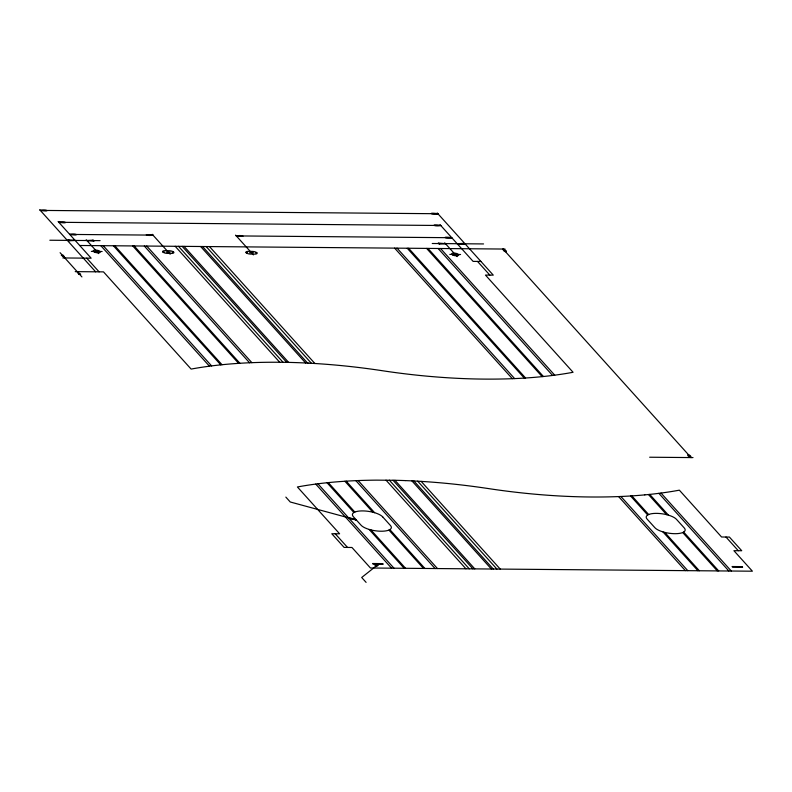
<?xml version="1.0" encoding="UTF-8"?>
<svg xmlns="http://www.w3.org/2000/svg" width="792" height="792" viewBox="0 0 792 792"><rect width="100%" height="100%" fill="white"/><g stroke="black" fill="none" stroke-linecap="round" stroke-linejoin="round"><path stroke-width="1.19" d="M378.428 564.231C378.269 568.102 370.785 565.33 378.428 564.231L361.697 577.487L366.102 582.377M388.922 530.086A15.761 5.415 8.7 0 1 370.973 529.927A16.038 5.514 8.7 0 1 369.131 529.432A15.761 5.415 8.7 0 1 361.093 525.244L353.311 516.641A15.771 5.425 8.7 0 1 353.895 512.523L354.836 512.058A15.771 5.425 8.7 0 1 372.804 512.206L374.626 512.701A15.771 5.425 8.7 0 1 382.704 516.889M683.674 532.066A15.988 5.494 8.7 0 1 682.734 532.541A15.771 5.415 8.7 0 1 664.765 532.392L662.944 531.897A15.771 5.415 8.7 0 1 654.885 527.71L647.123 519.106A15.771 5.415 8.7 0 1 647.707 514.988L648.648 514.513A15.771 5.415 8.7 0 1 666.607 514.661L668.438 515.156A15.771 5.415 8.7 0 1 676.497 519.354L684.258 527.957A15.771 5.415 8.7 0 1 683.674 532.076L718.7 570.913M40.303 210.405C46.817 209.048 51.312 212.107 40.303 210.405L437.927 213.731C431.412 215.097 426.918 212.038 437.927 213.731M58.796 222.295C65.31 220.938 69.805 223.988 58.796 222.295L440.748 225.492C434.244 226.858 429.739 223.799 440.748 225.492M69.726 234.422C76.24 233.056 80.734 236.115 69.726 234.422L152.975 235.115C146.461 236.471 141.966 233.422 152.975 235.115M236.303 235.907C242.807 234.541 247.302 237.6 236.303 235.907L451.757 237.709C445.252 239.065 440.758 236.016 451.757 237.709M405.237 480.595A262.766 90.308 8.7 0 0 395.574 480.298L376.606 480.14A262.687 90.278 8.7 0 0 370.408 480.219A266.855 91.704 8.7 0 0 361.231 480.447A266.627 91.624 8.7 0 0 337.63 481.774A266.548 91.605 8.7 0 0 315.454 484.11A267.993 92.1 8.7 0 0 304.979 485.654A265.152 91.12 8.7 0 0 297.406 486.971L339.62 533.798L331.779 533.729L344.114 547.411L351.955 547.48L370.448 568.003L752.4 571.2L733.897 550.678L741.738 550.737L729.402 537.055L721.562 536.996L679.358 490.169A267.221 91.832 8.7 0 1 644.777 494.881M49.837 240.233L100.089 240.649M432.234 243.5L483.556 243.936M79.705 245.49L505.029 249.054M91.357 251.41L92.832 251.42M94.783 251.44L98.703 251.47M100.663 251.49L102.128 251.5M162.855 252.005A3.683 1.267 8.7 0 0 167.508 253.4L171.428 253.44A3.683 1.267 8.7 0 0 173.626 252.094A3.683 1.267 8.7 0 0 168.963 250.698L165.043 250.668A3.683 1.267 8.7 0 0 162.855 252.005L164.32 252.014M166.28 252.034L170.201 252.064M172.151 252.084L173.626 252.094M246.094 252.707A3.683 1.267 8.7 0 0 250.757 254.103L254.678 254.133A3.683 1.267 8.7 0 0 256.875 252.796A3.683 1.267 8.7 0 0 252.212 251.401L248.292 251.361A3.683 1.267 8.7 0 0 246.094 252.707L247.569 252.717M249.53 252.727L253.44 252.767M255.4 252.777L256.865 252.796M449.807 254.41L451.272 254.42M453.232 254.44L457.152 254.47M459.103 254.489L460.578 254.499M62.885 257.954L91.159 258.192L58.093 221.512M480.942 261.459L473.111 261.39L440.045 224.71M75.22 271.636L103.495 271.874L191.12 369.082A265.152 91.12 8.7 0 1 198.693 367.765A267.993 92.1 8.7 0 1 209.167 366.221A266.548 91.605 8.7 0 1 231.343 363.884A266.627 91.624 8.7 0 1 254.945 362.558A266.855 91.704 8.7 0 1 264.112 362.33A264.399 90.862 8.7 0 1 273.438 362.241A264.736 90.981 8.7 0 1 286.08 362.34A264.35 90.842 8.7 0 1 298.95 362.706A266.855 91.704 8.7 0 1 308.712 363.142M649.658 457.222L693.01 457.588M356.252 519.899C343.669 517.74 350.836 517.295 356.252 519.899L290.248 501.989L285.843 497.099M503.078 249.035C510.711 252.321 503.019 252.856 503.078 249.035L691.05 457.568C691.109 453.757 683.407 454.281 691.05 457.568M437.224 212.959L493.277 275.141L485.447 275.072L573.071 372.28A266.28 91.506 8.7 0 1 535.699 377.24A266.617 91.624 8.7 0 1 512.256 378.695A266.736 91.664 8.7 0 1 503.138 378.972A264.498 90.902 8.7 0 1 490.743 379.12A264.775 90.991 8.7 0 1 478.101 379.022A264.498 90.902 8.7 0 1 468.468 378.774A266.587 91.615 8.7 0 1 455.469 378.22A266.617 91.624 8.7 0 1 432.363 376.626L429.036 376.349A266.409 91.555 8.7 0 1 382.09 370.676A265.152 91.12 8.7 0 0 372.012 369.22A266.627 91.624 8.7 0 0 308.672 363.152M477.517 261.429L489.852 275.111M725.977 537.035L738.302 550.717M444.708 242.827L453.776 252.895M454.489 253.678L455.895 255.232M456.598 256.014L457.132 256.608M440.55 248.51L554.727 375.17M661.023 493.06L731.293 571.022M438.125 248.49L552.578 375.457M658.865 493.337L728.868 571.002M427.957 248.411L543.421 376.507M649.717 494.396L668.438 515.156M648.45 494.525L666.616 514.661M682.734 532.541L717.314 570.903M426.571 248.391L542.164 376.636M408.603 248.243L525.571 378.002M631.858 495.891L648.648 514.513M664.765 532.392L699.346 570.755M407.217 248.233L524.274 378.081M630.561 495.97L647.698 514.988M662.944 531.897L697.96 570.745M397.04 248.144L514.632 378.596M620.918 496.485L687.783 570.656M394.624 248.124L512.315 378.685M618.601 496.574L685.367 570.636M235.59 235.125L250.074 251.183M250.777 251.965L252.193 253.529M252.895 254.311L253.42 254.895M209.484 246.579L314.879 363.498M421.166 481.387L500.227 569.092M206.167 246.55L311.404 363.29M417.691 481.18L496.911 569.062M413.889 480.982L493.258 569.032M202.514 246.52L307.593 363.092M200.624 246.5L305.633 362.993M411.919 480.883L491.367 569.012M184.041 246.361L288.635 362.399M394.931 480.279L474.784 568.874M393.01 480.239L472.893 568.854M182.15 246.352L286.724 362.36M178.497 246.322L283.041 362.291M389.327 480.18L469.24 568.824M175.19 246.292L279.725 362.261M386.011 480.15L465.934 568.804M152.262 234.333L166.825 250.49M167.538 251.272L168.944 252.836M169.646 253.618L170.181 254.202M146.748 246.055L251.876 362.677M358.162 480.566L437.491 568.567M355.846 480.655L435.065 568.537M144.322 246.035L249.549 362.766M382.694 516.889L390.446 525.492A15.761 5.415 8.7 0 1 389.872 529.61L424.888 568.458M134.145 245.946L239.917 363.28M346.203 481.17L374.626 512.701M132.759 245.936L238.61 363.36M344.906 481.249L372.804 512.206M423.502 568.448L388.922 530.086A16.068 5.524 8.7 0 0 389.872 529.61M114.8 245.787L222.017 364.726M328.304 482.615L354.836 512.058M370.963 529.937L405.544 568.29M113.414 245.777L220.76 364.855M327.047 482.744L353.895 512.523M369.131 529.432L404.158 568.28M103.237 245.688L211.613 365.914M317.899 483.793L393.98 568.201M100.812 245.668L209.454 366.191M315.741 484.08L391.555 568.181M86.199 239.758L95.337 249.886M96.04 250.668L97.446 252.232M98.159 253.014L98.683 253.598M86.754 258.162L99.089 271.844M335.214 533.759L347.54 547.44M39.6 209.623L95.654 271.814M60.103 252.707L81.922 276.923M405.207 480.595A266.855 91.704 8.7 0 1 414.968 481.031A266.627 91.624 8.7 0 1 478.279 487.11A265.152 91.12 8.7 0 1 488.377 488.565A268.102 92.139 8.7 0 0 498.455 490.03A267.033 91.773 8.7 0 0 551.905 495.525A269.884 92.743 8.7 0 0 561.756 496.109A266.597 91.615 8.7 0 0 571.527 496.544A265.092 91.1 8.7 0 0 584.387 496.911A264.775 90.991 8.7 0 0 597.029 497.01A265.092 91.1 8.7 0 0 612.483 496.782A266.409 91.555 8.7 0 0 621.552 496.455A270.181 92.852 8.7 0 0 627.492 496.158A266.815 91.694 8.7 0 0 644.817 494.871M69.349 240.461L68.676 240.808L75.151 240.441L67.924 239.966L69.349 240.461M462.974 243.56L464.409 244.193L457.172 243.708L463.647 243.352L462.974 243.56M92.714 240.392L94.139 241.015L86.912 240.54L93.387 240.174L92.714 240.392M439.61 243.629L438.936 243.976L445.421 243.609L438.184 243.134L439.61 243.629M63.439 255.38L61.321 255.232L64.845 257.974L63.439 255.38M78.646 274.131L77.18 271.656L80.695 274.398L78.646 274.131M382.625 563.607L372.626 563.518L373.23 564.181L383.219 564.27L382.625 563.607M742.045 566.617L732.056 566.528L732.649 567.191L742.639 567.28L742.045 566.617M94.644 252.212A3.683 1.267 8.7 0 0 100.376 252.054A3.683 1.267 8.7 0 0 95.218 250.084A3.683 1.267 8.7 0 0 94.644 252.212M453.093 255.212A3.683 1.267 8.7 0 0 458.815 255.054A3.683 1.267 8.7 0 0 453.658 253.094A3.683 1.267 8.7 0 0 453.093 255.212"/></g></svg>
